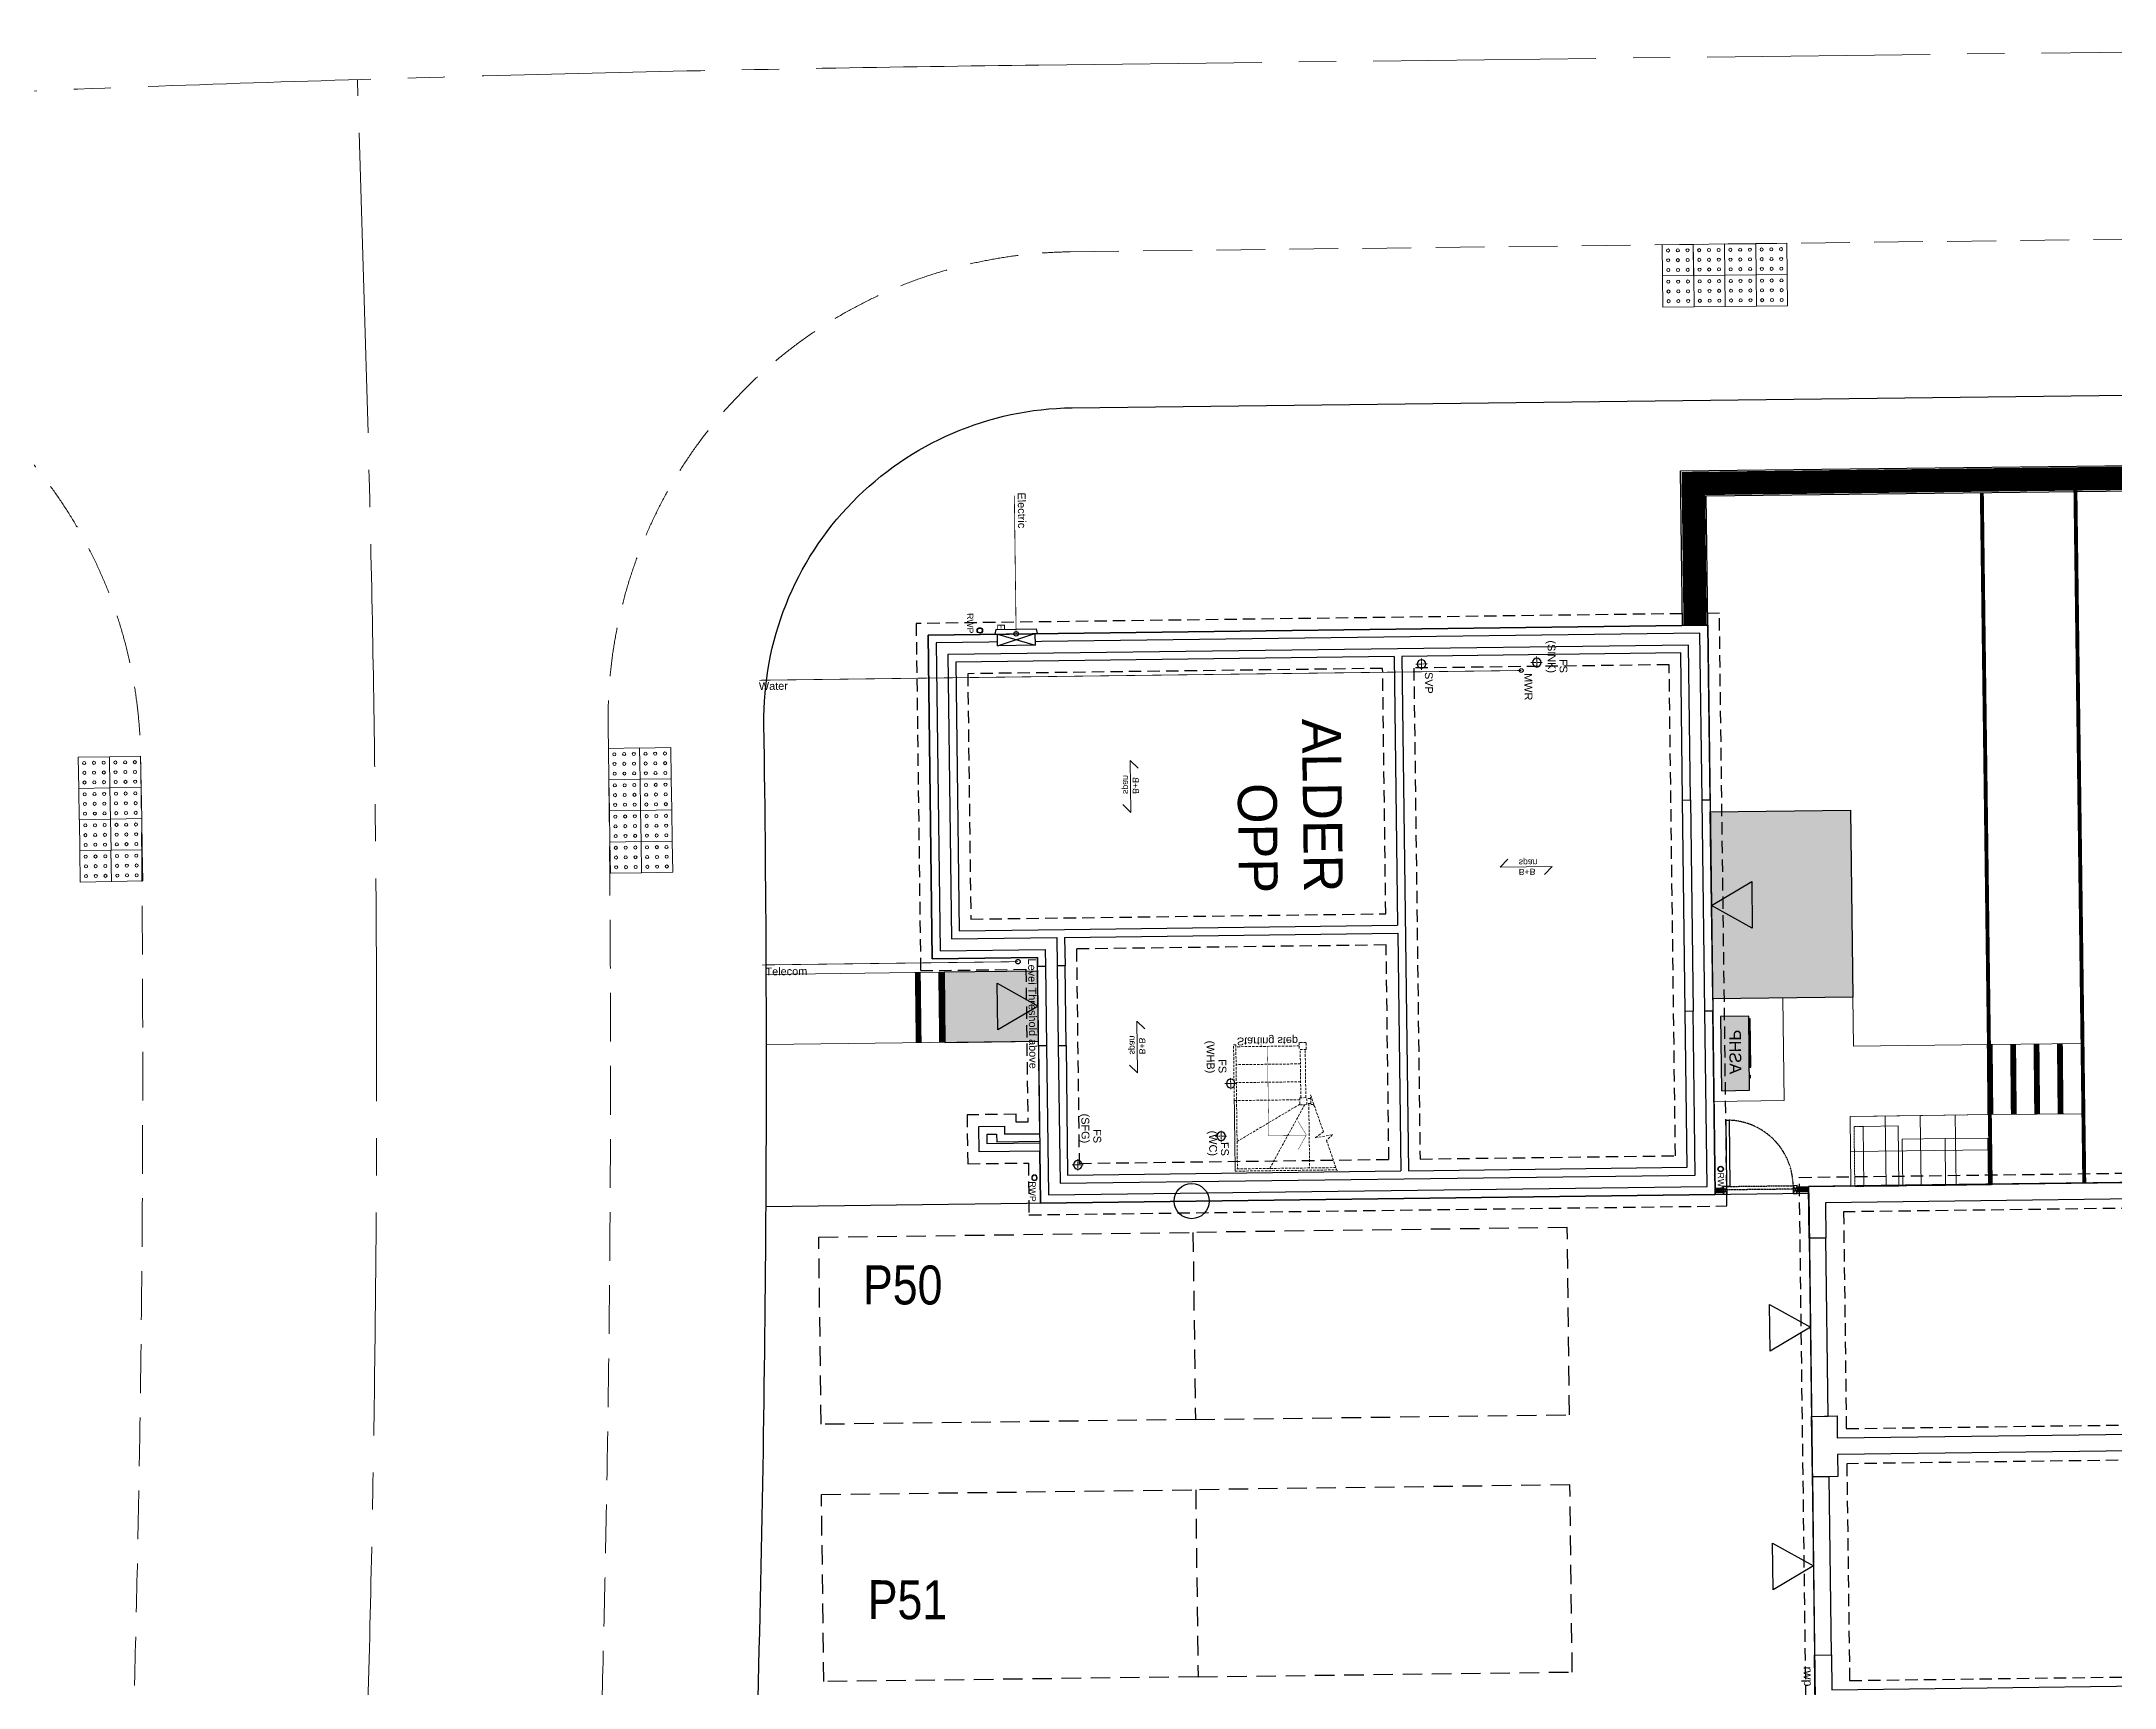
# Model space of a CAD drawing. Extents: x 287880777 to 288144713, y 62793326 to 63089570.
# Drawn here: x 288026829 to 288053418, y 62985855 to 63006965 of the extents above; entities that cross this region are included whole.
import ezdxf

# ---------------------------------------------------------------- set-up
doc = ezdxf.new("R2010")
doc.units = 0
doc.set_wipeout_variables(frame=1)
for name, pattern in [('CENTER', [2, 1.25, -0.25, 0.25, -0.25]), ('Dash', [6.35, 3.175, -3.175]), ('DASHED', [1.4, 0.7, -0.7]), ('DASHED2', [0.375, 0.25, -0.125]), ('HIDDEN', [9.525, 6.35, -3.175]), ('XREF - NORTHERN HIGHWAY DESIGN$0$CENTER2', [28.575, 19.05, -3.175, 3.175, -3.175]), ('XREF - NORTHERN HIGHWAY DESIGN$0$DASHED2', [0.375, 0.25, -0.125])]:
    doc.linetypes.add(name, pattern=pattern)
doc.layers.get('0').update_dxf_attribs({"color": 252})
for name, color, linetype in [('EXP - PEN 1', 1, 'Continuous'), ('NAR DETAIL', 2, 'Continuous'), ('NAR EXTERNAL WALLS', 2, 'Continuous'), ('NAR PARKING', 7, 'DASHED2'), ('NAR PATIO', 3, 'Continuous'), ('NAR PRIVATE DRIVE', 6, 'Continuous'), ('NAR PRIVATE PATH HATCH', 8, 'Continuous'), ('NAR ROLLOVERS', 76, 'DASHED'), ('NAR_SUBS_PLANS', 7, 'Continuous'), ('Wain-Drainage Foul', 6, 'Continuous'), ('Wain-Drainage Foul Text', 2, 'Continuous'), ('Wain-Electrics', 3, 'Continuous'), ('Wain-Foundation acessories', 9, 'Continuous'), ('Wain-Foundation Line', 9, 'Continuous'), ('Wain-Meter box', 9, 'Continuous'), ('Wain-Part M', 10, 'Continuous'), ('Wain-RWP', 9, 'Continuous'), ('Wain-Services Run (Electric)', 10, 'Continuous'), ('Wain-Services Run (Telecom)', 190, 'Continuous'), ('Wain-Stair 1', 2, 'Continuous'), ('Wain-Stair numbers', 9, 'Continuous'), ('Wain-Wall (External)', 4, 'Continuous')]:
    doc.layers.add(name, color=color, linetype=linetype)
for name, color, linetype, lineweight in [('EXP - STEPS', 240, 'Continuous', 18), ('NAR BIN STORAGE', 2, 'Continuous', 0), ('NAR CBF', 34, 'FENCELINE2', 0), ('NAR M4(2)', 94, 'Continuous', 30), ('NAR PATHS', 3, 'Continuous', 0), ('Wain-Text', 2, 'Continuous', 25), ('XREF - NORTHERN HIGHWAY DESIGN$0$EXP - HIGHWAY CENTRELINE', 3, 'XREF - NORTHERN HIGHWAY DESIGN$0$CENTER2', 18), ('XREF - NORTHERN HIGHWAY DESIGN$0$EXP - HIGHWAY CHANNEL', 4, 'XREF - NORTHERN HIGHWAY DESIGN$0$DASHED2', 9), ('XREF - NORTHERN HIGHWAY DESIGN$0$EXP - HIGHWAY FOOTWAY', 3, 'Continuous', 25), ('XREF - NORTHERN HIGHWAY DESIGN$0$EXP - HIGHWAY TACTILES', 1, 'Continuous', 9)]:
    doc.layers.add(name, color=color, linetype=linetype, lineweight=lineweight)
for name, color, linetype, true_color in [('NAR DOOR OPENINGS', 140, 'Continuous', 0x00bfff), ('NAR EV CHARGING POINT', 3, 'Continuous', 0x00ff00), ('NAR HOUSE TYPE NAMES', 1, 'Continuous', 0xff0000), ('Wain-Services Run (Water', 145, 'Continuous', 0x3481b8)]:
    doc.layers.add(name, color=color, linetype=linetype, true_color=true_color)
for name, color, linetype, lineweight, true_color in [('NAR Retaining Wall', 222, 'Continuous', 13, 0xcc0099), ('Wain-Mains Water Riser', 152, 'Continuous', 25, 0x2776bb), ('Wain-Mains Water Riser Text', 152, 'Continuous', 25, 0x2776bb)]:
    doc.layers.add(name, color=color, linetype=linetype, lineweight=lineweight, true_color=true_color)
doc.styles.add('DD Arial Narrow', font='ARIALN.TTF', dxfattribs={"height": 100})
doc.styles.get("Standard").update_dxf_attribs({"font": 'arial.ttf'})
doc.styles.add('XREF - ARCHITECT LAYOUT$0$DD Arial Narrow', font='ARIALN.TTF', dxfattribs={"height": 100})
doc.linetypes.add('FENCELINE2', pattern='A,0.25,-0.1,[132,ltypeshp.shx,S=0.1,R=0,X=-0.1,Y=0],-0.1,1', length=1.45)

# ---------------------------------------------------------------- blocks, each defined once
blk = doc.blocks.new('Stairs Subs (Alderwood)')
at = {"layer": 'Wain-Stair 1', "linetype": 'HIDDEN', "lineweight": 9, "ltscale": 5}
for p, q in [((107, 357), (107, 1658, 0)), ((136, 1649, 0), (136, 357)), ((546, 1598, 0), (556, 1592, 0)), ((917, 1388), (948, 1371)), ((948, 1337), (948, 1378, 0)), ((1038, 1337), (948, 1337)), ((961, 1337), (961, 1288)), ((1025, 1337), (1025, 1288)), ((1038, 1348, 0), (1038, 1337)), ((961, 1312), (136, 1312)), ((136, 800), (948, 1259)), ((486, 386), (956, 1198)), ((948, 1198), (948, 1288)), ((948, 1288), (1038, 1288)), ((1038, 1198), (948, 1198)), ((1012, 1198), (1012, 386)), ((1038, 1198), (1038, 1288)), ((1038, 1275), (1657, 1275)), ((1038, 1211), (1657, 1211)), ((1242, 1211), (1242, 386)), ((1472, 1211), (1472, 386)), ((1657, 1288), (1747, 1288)), ((1657, 1288), (1657, 1198)), ((1747, 1198), (1657, 1198)), ((1702, 1198), (1702, 386)), ((1747, 1288), (1747, 1198)), ((107, 357), (1726, 357)), ((1012, 386), (136, 386)), ((136, 357), (1012, 357)), ((1012, 386), (1012, 357)), ((1726, 386), (1012, 386)), ((1012, 357), (1012, 386)), ((1012, 357), (1726, 357)), ((1726, 357), (1726, 386))]:
    blk.add_line(p, q, dxfattribs=at)
at = {"layer": 'Wain-Stair 1', "linetype": 'HIDDEN', "lineweight": 9, "ltscale": 5, "elevation": 0}
blk.add_lwpolyline([(1073, 1336), (597, 1495), (522, 1388), (559, 1611), (486, 1533), (82, 1667)], dxfattribs=at)
at = {"layer": 'Wain-Stair numbers', "const_width": 5}
for points in [[(372, 1168), (372, 1168), (558, 1275), (744, 1168), (744, 1168)], [(558, 1275), (558, 792), (1702, 792)]]:
    blk.add_lwpolyline(points, dxfattribs=at)
at = {"layer": 'Wain-Stair numbers', "insert": (1719, 792), "char_height": 100, "width": 1584.27, "attachment_point": 2, "rotation": 90, "line_spacing_factor": 0.9}
blk.add_mtext('Starting step ', dxfattribs=at)
blk = doc.blocks.new('Drainage Pipe')
at = {"linetype": 'CENTER', "lineweight": 13, "ltscale": 20}
for p, q in [((-41756, 78762), (-41756, 78612)), ((-41681, 78687), (-41831, 78687))]:
    blk.add_line(p, q, dxfattribs=at)
blk.add_circle((-41756, 78687), 55)
blk = doc.blocks.new('RWP')
for radius in [35, 31.5]:
    blk.add_circle((35, 35), radius)
blk = doc.blocks.new('ASHP')
at = {"transparency": 33554457}
h = blk.add_hatch(color=256, dxfattribs=at)
h.dxf.hatch_style = 1
h.paths.add_polyline_path([(548853, -2506), (548853, -2866), (547903, -2866), (547903, -2506)])
at = {"flags": 128}
blk.add_lwpolyline([(548853, -2506), (548853, -2866), (547903, -2866), (547903, -2506)], close=True, dxfattribs=at)
for points in [[(548098, -2496), (548058, -2496), (548058, -2506), (548098, -2506)], [(548199, -2488), (548821, -2488), (548821, -2506), (548199, -2506)]]:
    blk.add_lwpolyline(points, close=True)
at = {"layer": 'Wain-Electrics', "lineweight": 0, "insert": (548112, -2609), "char_height": 150, "width": 2397.38, "attachment_point": 1, "line_spacing_factor": 0.9}
blk.add_mtext('\\A1;ASHP ', dxfattribs=at)
at = {"layer": 'Wain-Text', "lineweight": 0, "insert": (548112, -2609), "char_height": 150, "width": 2397.38, "attachment_point": 1, "line_spacing_factor": 0.9}
blk.add_mtext('\\A1;ASHP ', dxfattribs=at)
blk = doc.blocks.new('Span symbol - Beam & block')
at = {"linetype": 'Continuous', "lineweight": 13}
for p, q in [((-5342, 71790), (-6007, 71790)), ((-6007, 71790), (-5906, 71689)), ((-5442, 71890), (-5342, 71790))]:
    blk.add_line(p, q, dxfattribs=at)
at = {"insert": (-5770, 71896), "char_height": 80, "attachment_point": 1, "line_spacing_factor": 0.9}
blk.add_mtext('B+B\\Pspan', dxfattribs=at)
blk = doc.blocks.new('Wall mounted meter - Electric (Plan)')
blk.add_wipeout([(-7157, 85115), (-7157, 84635), (-7007, 84635), (-7007, 85115)])
for p, q in [((-7217, 85137), (-7157, 85147)), ((-7217, 85137), (-7217, 84613)), ((-7157, 85147), (-7157, 84603)), ((-7007, 85115), (-7157, 85115)), ((-7007, 84635), (-7007, 85115)), ((-7157, 84603), (-7217, 84613)), ((-7157, 84635), (-7007, 84635))]:
    blk.add_line(p, q)
at = {"color": 9}
for p, q in [((-7157, 85115), (-7007, 84635)), ((-7007, 85115), (-7157, 84635))]:
    blk.add_line(p, q, dxfattribs=at)
at = {"lineweight": 0, "insert": (-7368, 85117), "char_height": 100, "width": 133.81, "attachment_point": 1, "line_spacing_factor": 0.9}
blk.add_mtext('\\A1;\\pi78.42052,t378.42052;{\\fCalibri|b0|i0|c0|p34;E}', dxfattribs=at)
blk = doc.blocks.new('A$Cee92f38c')
at = {"layer": 'NAR M4(2)', "ltscale": 10, "transparency": 33554585}
h = blk.add_hatch(color=256, dxfattribs=at)
h.dxf.hatch_style = 1
h.paths.add_polyline_path([(0, 1.2), (0.9, 1.2), (0.9, 0), (0, 0)])
at = {"layer": 'NAR M4(2)', "ltscale": 0.25}
blk.add_lwpolyline([(0, 1.2), (0, 0), (0.9, 0), (0.9, 1.2)], close=True, dxfattribs=at)
blk = doc.blocks.new('A$C3d9247a0')
at = {"layer": 'NAR DOOR OPENINGS', "transparency": 33554610}
h = blk.add_hatch(color=256, dxfattribs=at)
h.dxf.hatch_style = 1
h.paths.add_polyline_path([(450, 1200), (150, 680), (750, 680)])
at = {"layer": 'NAR DOOR OPENINGS'}
blk.add_lwpolyline([(450, 1200), (150, 680), (750, 680)], close=True, dxfattribs=at)
at = {"layer": 'NAR M4(2)', "ltscale": 10, "transparency": 33554585, "xscale": -1000, "yscale": 1000, "zscale": 1000}
blk.add_blockref('A$Cee92f38c', (900, 0), dxfattribs=at)
blk = doc.blocks.new('A$C324e72f9')
at = {"layer": 'NAR DOOR OPENINGS', "transparency": 33554610}
h = blk.add_hatch(color=256, dxfattribs=at)
h.dxf.hatch_style = 1
h.paths.add_polyline_path([(1200, 0), (900, 520), (1500, 520)])
at = {"layer": 'NAR PRIVATE PATH HATCH', "transparency": 33554597}
h = blk.add_hatch(color=256, dxfattribs=at)
h.dxf.hatch_style = 1
h.paths.add_polyline_path([(2400, 0), (0, 0), (0, 1800), (2400, 1800)])
at = {"layer": 'NAR DOOR OPENINGS'}
blk.add_lwpolyline([(1200, 0), (900, 520), (1500, 520)], close=True, dxfattribs=at)
at = {"layer": 'NAR PATIO'}
blk.add_lwpolyline([(2400, 0), (0, 0), (0, 1800), (2400, 1800)], close=True, dxfattribs=at)
blk = doc.blocks.new('XREF - NORTHERN HIGHWAY DESIGN$0$TACTILES')
at = {"layer": 'XREF - NORTHERN HIGHWAY DESIGN$0$EXP - HIGHWAY TACTILES'}
blk.add_lwpolyline([(0.4, 0), (0.4, 0.4), (0, 0.4), (0, 0)], close=True, dxfattribs=at)
for centre in [(0.075, 0.325), (0.2, 0.325), (0.325, 0.325), (0.075, 0.2), (0.075, 0.075), (0.2, 0.2), (0.2, 0.075), (0.325, 0.2), (0.325, 0.075)]:
    blk.add_circle(centre, 0.02, dxfattribs=at)
blk = doc.blocks.new('XREF - NORTHERN HIGHWAY DESIGN')
at = {"layer": 'XREF - NORTHERN HIGHWAY DESIGN$0$EXP - HIGHWAY CENTRELINE', "ltscale": 0.15}
for points in [[(462.3, 311.733, 0.04799), (468.401, 288.584), (469.92, 284.469, 0.304237), (487.966, 271.408), (527.469, 269.993, 0.023661), (572.397, 270.509, -0.011704), (594.617, 271.296), (625.382, 271.665)], [(585.819, 243.867), (585.987, 249.438, 0.015113), (585.983, 267.57), (585.876, 271.111)]]:
    blk.add_lwpolyline(points, format="xyb", dxfattribs=at)
at = {"layer": 'XREF - NORTHERN HIGHWAY DESIGN$0$EXP - HIGHWAY CHANNEL', "ltscale": 2.5, "flags": 128}
blk.add_lwpolyline([(595.018, 268.901), (625.411, 269.265)], dxfattribs=at)
for points in [[(588.818, 243.777), (588.985, 249.348, 0.011113), (589.091, 262.815, -0.414919), (595.018, 268.901)], [(582.82, 243.957), (582.988, 249.528, 0.010864), (583.095, 262.433, 0.424908), (576.797, 268.345)]]:
    blk.add_lwpolyline(points, format="xyb", dxfattribs=at)
at = {"layer": 'XREF - NORTHERN HIGHWAY DESIGN$0$EXP - HIGHWAY FOOTWAY', "flags": 128}
blk.add_lwpolyline([(595.042, 266.901), (627.435, 267.289)], dxfattribs=at)
blk.add_lwpolyline([(590.817, 243.717), (590.984, 249.288, 0.011113), (591.09, 262.843, -0.414919), (595.042, 266.901)], format="xyb", dxfattribs=at)
at = {"layer": 'XREF - NORTHERN HIGHWAY DESIGN$0$EXP - HIGHWAY TACTILES'}
for p, rotation in [((602.614, 268.592), 0.6762087512671491), ((603.014, 268.597), 0.6762087512671491), ((603.414, 268.601), 0.6762087512671491), ((603.814, 268.606), 0.6762087512671491), ((602.619, 268.192), 0.6762087512671491), ((603.019, 268.197), 0.6762087512671491), ((603.419, 268.201), 0.6762087512671491), ((603.819, 268.206), 0.6762087512671491), ((582.695, 262.426), 270.9467543423436), ((589.095, 262.532), 270.9467543423436), ((589.494, 262.538), 270.9467543423436), ((582.295, 262.419), 270.9467543423436), ((582.302, 262.019), 270.9467543423436), ((582.702, 262.026), 270.9467543423436), ((589.101, 262.132), 270.9467543423436), ((589.501, 262.138), 270.9467543423436), ((589.108, 261.732), 270.9467543423436), ((589.508, 261.738), 270.9467543423436), ((582.309, 261.619), 270.9467543423436), ((582.709, 261.626), 270.9467543423436), ((582.315, 261.219), 270.9467543423436), ((582.715, 261.226), 270.9467543423436), ((589.114, 261.332), 270.9467543423436), ((589.514, 261.338), 270.9467543423436)]:
    blk.add_blockref('XREF - NORTHERN HIGHWAY DESIGN$0$TACTILES', p, dxfattribs=dict(at, rotation=rotation))

msp = doc.modelspace()

# ---------------------------------------------------------------- linework, layer by layer
at = {"layer": 'Defpoints'}
msp.add_lwpolyline([(288055981, 62985689), (288055896, 62992364), (288050731, 62992298), (288049494, 62992282), (288049579, 62985607)], close=True, dxfattribs=at)
at = {"layer": 'EXP - STEPS'}
for p, q in [((288051817, 62994102), (288053017, 62994114)), ((288051826, 62993202), (288053026, 62993214))]:
    msp.add_line(p, q, dxfattribs=at)
at = {"layer": 'EXP - STEPS', "const_width": 75}
for points, elevation in [([(288038080, 62994125), (288038069, 62995025)], 11), ([(288038380, 62994129), (288038369, 62995029)], 8)]:
    msp.add_lwpolyline(points, dxfattribs=dict(at, elevation=elevation))
for points in [[(288051826, 62993202), (288051817, 62994102)], [(288052126, 62993205), (288052117, 62994105)], [(288052426, 62993208), (288052417, 62994108)], [(288052726, 62993211), (288052717, 62994111)]]:
    msp.add_lwpolyline(points, dxfattribs=at)
at = {"layer": 'NAR BIN STORAGE', "linetype": 'Dash', "ltscale": 0.025}
msp.add_lwpolyline([(288050192, 62993051), (288050077, 62993050), (288050087, 62992280), (288050202, 62992282)], dxfattribs=at)
at = {"layer": 'NAR BIN STORAGE'}
for points in [[(288050202, 62992282), (288050192, 62993051), (288050642, 62993057), (288050652, 62992287)], [(288050702, 62992288), (288050695, 62992888), (288051245, 62992895), (288051252, 62992295)], [(288051252, 62992295), (288051245, 62992895), (288051794, 62992902), (288051802, 62992302)]]:
    msp.add_lwpolyline(points, close=True, dxfattribs=at)
at = {"layer": 'NAR CBF', "ltscale": 1200, "transparency": 33554687, "const_width": 75}
for points in [[(288048295, 62992229), (288048397, 62992231)], [(288049347, 62992243), (288049494, 62992245)]]:
    msp.add_lwpolyline(points, dxfattribs=at)
at = {"layer": 'NAR DETAIL', "flags": 128}
for points in [[(288048446, 62992281), (288048436, 62993131), (288048474, 62993132), (288048484, 62992282)], [(288048448, 62992181), (288048446, 62992281), (288048396, 62992281), (288048398, 62992181)], [(288049348, 62992192), (288049346, 62992292), (288049296, 62992291), (288049298, 62992191)]]:
    msp.add_lwpolyline(points, close=True, dxfattribs=at)
for points in [[(288048396, 62992281), (288048448, 62992181)], [(288048446, 62992281), (288048398, 62992181)], [(288049296, 62992291), (288049348, 62992192)], [(288049346, 62992292), (288049298, 62992191)]]:
    msp.add_lwpolyline(points, dxfattribs=at)
at = {"layer": 'NAR DETAIL', "linetype": 'DASHED', "ltscale": 0.005, "flags": 128}
msp.add_lwpolyline([(288048446, 62992281), (288049296, 62992291), (288049297, 62992247), (288048447, 62992237)], close=True, dxfattribs=at)
at = {"layer": 'NAR DETAIL', "linetype": 'DASHED', "ltscale": 0.2}
msp.add_arc((288048446, 62992281), 850, 0.6867, 88.2668, dxfattribs=at)
at = {"layer": 'NAR DOOR OPENINGS'}
for points in [[(288049517, 62990475), (288049001, 62990169), (288048994, 62990769)], [(288049556, 62987414), (288049041, 62987107), (288049033, 62987707)]]:
    msp.add_lwpolyline(points, close=True, dxfattribs=at)
at = {"layer": 'NAR EV CHARGING POINT'}
msp.add_circle((288041580, 62992093), 225, dxfattribs=at)
at = {"layer": 'NAR EXTERNAL WALLS'}
for points in [[(288047877, 62999477), (288047852, 63001457), (288056558, 63001561), (288056673, 62992048), (288055900, 62992039)], [(288048202, 62999481), (288048181, 63001136), (288056237, 63001233), (288056344, 62992369), (288055896, 62992364)]]:
    msp.add_lwpolyline(points, dxfattribs=at)
at = {"layer": 'NAR PARKING', "ltscale": 1000}
for points in [[(288036799, 62991631), (288041598, 62991692), (288041629, 62989292), (288036829, 62989231)], [(288046398, 62991754), (288041598, 62991692), (288041629, 62989292), (288046428, 62989354)], [(288046432, 62988454), (288041633, 62988392), (288041663, 62985993), (288046463, 62986054)], [(288036833, 62988331), (288041633, 62988392), (288041663, 62985993), (288036864, 62985931)]]:
    msp.add_lwpolyline(points, close=True, dxfattribs=at)
at = {"layer": 'NAR PATHS'}
for points in [[(288036126, 62995000), (288039605, 62995045), (288039617, 62994145), (288036128, 62994100)], [(288049163, 62994698), (288049180, 62993384)], [(288050063, 62994709), (288050071, 62994080), (288051807, 62994102)], [(288048280, 62993372), (288049180, 62993384)], [(288050083, 62993180), (288051826, 62993202)], [(288050476, 62993185), (288050487, 62992285)], [(288050926, 62993191), (288050937, 62992291)], [(288051376, 62993197), (288051387, 62992297)], [(288050032, 62992729), (288051831, 62992752)]]:
    msp.add_lwpolyline(points, dxfattribs=at)
msp.add_lwpolyline([(288050037, 62992279), (288050026, 62993179), (288051826, 62993202), (288051837, 62992302)], close=True, dxfattribs=at)
at = {"layer": 'NAR PRIVATE DRIVE'}
msp.add_lwpolyline([(288036123, 62992023), (288049495, 62992195), (288049578, 62985695), (288049578, 62985686), (288036015, 62985524)], dxfattribs=at)
at = {"layer": 'NAR Retaining Wall', "linetype": 'Continuous', "ltscale": 250, "const_width": 300}
msp.add_lwpolyline([(288048039, 62999479), (288048016, 63001296), (288051715, 63001341)], dxfattribs=at)
at = {"layer": 'NAR Retaining Wall', "linetype": 'DASHED', "ltscale": 250, "const_width": 300}
msp.add_lwpolyline([(288051715, 63001341), (288056398, 63001397), (288056508, 62992209), (288055898, 62992202)], dxfattribs=at)
at = {"layer": 'NAR ROLLOVERS', "ltscale": 500, "const_width": 50}
for points in [[(288051716, 63001178), (288051830, 62992312)], [(288052915, 63001306), (288053030, 62992327)]]:
    msp.add_lwpolyline(points, dxfattribs=at)
at = {"layer": 'Wain-Foundation Line', "linetype": 'HIDDEN', "ltscale": 25}
for points in [[(288048447, 62992031), (288048350, 62999633), (288038048, 62999501), (288038105, 62995049), (288039455, 62995066), (288039480, 62993107), (288039330, 62993105), (288039329, 62993207), (288038701, 62993199), (288038709, 62992572), (288039487, 62992582), (288039495, 62991917)], [(288044071, 62995778), (288044031, 62998925), (288038709, 62998857), (288038749, 62995710)], [(288047786, 62992675), (288047706, 62998972), (288044431, 62998930), (288044511, 62992633)], [(288044111, 62992628), (288044076, 62995378), (288040104, 62995327), (288040139, 62992577)], [(288049463, 62985488), (288049375, 62992398), (288056012, 62992483), (288056100, 62985573)], [(288055603, 62989248), (288055568, 62992027), (288049943, 62991955), (288049978, 62989176)], [(288055645, 62986017), (288055609, 62988797), (288049984, 62988725), (288050020, 62985945)]]:
    msp.add_lwpolyline(points, close=True, dxfattribs=at)
at = {"layer": 'Wain-Mains Water Riser'}
msp.add_circle((288045809, 62998898), 25, dxfattribs=at)
at = {"layer": 'Wain-Services Run (Telecom)', "const_width": 10}
msp.add_lwpolyline([(288039353, 62995164), (288036071, 62995122)], dxfattribs=at)
at = {"layer": 'Wain-Services Run (Telecom)'}
msp.add_circle((288039353, 62995164), 29, dxfattribs=at)
at = {"layer": 'Wain-Services Run (Water', "const_width": 10}
msp.add_lwpolyline([(288045809, 62998898), (288036035, 62998773)], dxfattribs=at)
at = {"layer": 'Wain-Wall (External)'}
for p, q in [((288044179, 62999077), (288044223, 62995630)), ((288044279, 62999078), (288044363, 62992481)), ((288039951, 62995575), (288044223, 62995630)), ((288039952, 62995475), (288044224, 62995530)), ((288044224, 62995530), (288044263, 62992480)), ((288038853, 62993051), (288039181, 62993055)), ((288038857, 62992724), (288038853, 62993051)), ((288038957, 62992950), (288039080, 62992951)), ((288038959, 62992827), (288038957, 62992950)), ((288039080, 62992951), (288039081, 62992849)), ((288039181, 62993055), (288039182, 62992953)), ((288039632, 62992958), (288039182, 62992953)), ((288039635, 62992733), (288038857, 62992724)), ((288039634, 62992836), (288038959, 62992827)), ((288039633, 62992856), (288039081, 62992849))]:
    msp.add_line(p, q, dxfattribs=at)
for points in [[(288048231, 62997241), (288048202, 62999481), (288038200, 62999353), (288038253, 62995201), (288039603, 62995218), (288039605, 62995106)], [(288048128, 62997240), (288048101, 62999377), (288038304, 62999252), (288038354, 62995305), (288039704, 62995322), (288039707, 62995107)], [(288047978, 62997238), (288047953, 62999225), (288038456, 62999104), (288038503, 62995457), (288039852, 62995474), (288039857, 62995109)], [(288044179, 62999077), (288038557, 62999005), (288038601, 62995558), (288039951, 62995575)], [(288047878, 62997237), (288047854, 62999124), (288044279, 62999078)], [(288039952, 62995475), (288039957, 62995110)], [(288039618, 62994083), (288039643, 62992069), (288048295, 62992179), (288048265, 62994531)], [(288039720, 62994085), (288039745, 62992172), (288048191, 62992280), (288048163, 62994530)], [(288039870, 62994087), (288039893, 62992324), (288048040, 62992428), (288048013, 62994528)], [(288044363, 62992481), (288047938, 62992527), (288047913, 62994527)], [(288039970, 62994088), (288039991, 62992425), (288044263, 62992480)], [(288049571, 62986272), (288049786, 62986275), (288049792, 62985825), (288055764, 62985901), (288055725, 62988917), (288049865, 62988842), (288049869, 62988560), (288049542, 62988556), (288049532, 62989333), (288049859, 62989338), (288049862, 62989057), (288055722, 62989132), (288055684, 62992146), (288049712, 62992070), (288049717, 62991620), (288049503, 62991617), (288049494, 62992282), (288055896, 62992364), (288055981, 62985689), (288049579, 62985607), (288049571, 62986272)]]:
    msp.add_lwpolyline(points, dxfattribs=at)
for points in [[(288047913, 62994527), (288047878, 62997237), (288047978, 62997238), (288048013, 62994528)], [(288048163, 62994530), (288048128, 62997240), (288048231, 62997241), (288048265, 62994531)], [(288039618, 62994083), (288039605, 62995106), (288039707, 62995107), (288039720, 62994085)], [(288039970, 62994088), (288039957, 62995110), (288039857, 62995109), (288039870, 62994087)], [(288049747, 62989336), (288049717, 62991620), (288049503, 62991617), (288049532, 62989333)], [(288049786, 62986275), (288049757, 62988559), (288049542, 62988556), (288049571, 62986272)]]:
    msp.add_lwpolyline(points, close=True, dxfattribs=at)

# ---------------------------------------------------------------- block references
at = {"layer": 'NAR DETAIL', "xscale": -1, "rotation": 270.7321700753986}
msp.add_blockref('ASHP', (288058245, 62445688), dxfattribs=at)
at = {"layer": 'NAR M4(2)', "xscale": -1, "rotation": 270.7321700753986}
msp.add_blockref('A$C3d9247a0', (288038417, 62994129), dxfattribs=at)
at = {"layer": 'NAR PATIO', "rotation": 270.7321700753986}
msp.add_blockref('A$C324e72f9', (288048233, 62997086), dxfattribs=at)
at = {"layer": 'Wain-Drainage Foul', "lineweight": 0, "xscale": -1}
for p, rotation in [((288123744, 62958234), 90.73217007539856), ((288005260, 62919787), 0.7321700753985639), ((288121296, 62952855, 42), 90.73217007539856), ((288121173, 62952178), 90.73217007539856), ((288119336, 62951812), 90.73217007539856)]:
    msp.add_blockref('Drainage Pipe', p, dxfattribs=dict(at, rotation=rotation))
at = {"layer": 'Wain-Foundation acessories', "xscale": -1}
for p, rotation in [((287968941, 63002167), 270.7321700753986), ((288050628, 63068237), 180.7321700753985), ((287969025, 62998827), 270.7321700753986)]:
    msp.add_blockref('Span symbol - Beam & block', p, dxfattribs=dict(at, rotation=rotation))
at = {"layer": 'Wain-RWP'}
for p, rotation in [((288038899, 62999447), 180.7321700753985), ((288048402, 62992470, 0), 90.73217007539856)]:
    msp.add_blockref('RWP', p, dxfattribs=dict(at, rotation=rotation))
at = {"layer": 'Wain-RWP', "xscale": -1, "rotation": 270.7321700753986}
msp.add_blockref('RWP', (288039530, 62992357, 0), dxfattribs=at)
at = {"layer": 'Wain-Stair 1', "xscale": -1, "rotation": 270.7321700753986}
msp.add_blockref('Stairs Subs (Alderwood)', (288041784, 62992366), dxfattribs=at)

# ---------------------------------------------------------------- texts
at = {"layer": 'NAR HOUSE TYPE NAMES', "insert": (288043523, 62996056, 0), "char_height": 500, "attachment_point": 3, "rotation": 270.7322, "style": 'DD Arial Narrow'}
msp.add_mtext_dynamic_manual_height_columns('{\\fGill Sans MT|b0|i0|c0|p34;ALDER\\POPP}', width=2588.93, gutter_width=12.5, heights=[0], dxfattribs=at)
at = {"layer": 'NAR PARKING', "char_height": 500, "attachment_point": 3, "rotation": 359.7932, "style": 'XREF - ARCHITECT LAYOUT$0$DD Arial Narrow'}
for s, insert in [('P50', (288038386, 62991267)), ('P51', (288038447, 62987229))]:
    msp.add_mtext_dynamic_manual_height_columns(s, width=1066.24, gutter_width=500, heights=[0], dxfattribs=dict(at, insert=insert))
at = {"layer": 'NAR_SUBS_PLANS'}
msp.add_text('rwp', height=113.4, rotation=270.7332, dxfattribs=at).set_placement((288049431, 62986124))
at = {"layer": 'Wain-Drainage Foul Text', "char_height": 100, "rotation": 270.7322, "line_spacing_factor": 0.9}
for s, insert, attachment_point in [('\\A1;FS\\P(SINK)', (288046261, 62998866), 6), ('\\A1;FS\\P(WHB)', (288042027, 62993735), 3), ('\\A1;FS\\P(SFG)', (288040421, 62992838), 3), ('\\A1;FS\\P(WC)', (288042058, 62992674), 3)]:
    msp.add_mtext(s, dxfattribs=dict(at, insert=insert, attachment_point=attachment_point))
at = {"layer": 'Wain-Drainage Foul Text', "lineweight": 0, "insert": (288044676, 62998600, 0), "char_height": 100, "attachment_point": 3, "rotation": 270.7322, "line_spacing_factor": 0.9}
msp.add_mtext('\\A1;{\\fArial|b0|i0|c0|p34;SVP}', dxfattribs=at)
at = {"layer": 'Wain-Mains Water Riser Text', "insert": (288045952, 62998515, 0), "char_height": 100, "attachment_point": 3, "rotation": 270.7322, "line_spacing_factor": 0.9}
msp.add_mtext('MWR', dxfattribs=at)
at = {"layer": 'Wain-Part M', "insert": (288039592, 62994498), "char_height": 100, "width": 1809.27, "attachment_point": 2, "rotation": 270.7322, "line_spacing_factor": 0.9}
msp.add_mtext('Level Threshold above  ', dxfattribs=at)
at = {"layer": 'Wain-RWP', "char_height": 80, "rotation": 270.7322, "line_spacing_factor": 0.9}
for insert, attachment_point in [((288038703, 62999373, 0), 9), ((288048411, 62992199, 0), 3), ((288039503, 62992085, 0), 9)]:
    msp.add_mtext('RWP', dxfattribs=dict(at, insert=insert, attachment_point=attachment_point))
at = {"layer": 'Wain-Services Run (Electric)'}
msp.add_text('Electric ', height=100, rotation=270.7322, dxfattribs=at).set_placement((288039350, 63001180, 0))
at = {"layer": 'Wain-Services Run (Telecom)'}
msp.add_text('Telecom', height=100, rotation=0.7322, dxfattribs=at).set_placement((288036116, 62994987, 0))
at = {"layer": 'Wain-Services Run (Water'}
msp.add_text('Water', height=100, rotation=0.7322, dxfattribs=at).set_placement((288036031, 62998647, 0))

# ---------------------------------------------------------------- next in the draw order: block references
at = {"layer": 'Wain-Meter box', "xscale": -1, "rotation": 90.73217007539856}
msp.add_blockref('Wall mounted meter - Electric (Plan)', (288124290, 62993296), dxfattribs=at)

# ---------------------------------------------------------------- next in the draw order: linework, layer by layer
at = {"layer": 'Defpoints'}
msp.add_lwpolyline([(288048202, 62999481), (288048295, 62992179), (288039643, 62992069), (288039635, 62992733), (288038857, 62992724), (288038853, 62993051), (288039181, 62993055), (288039182, 62992953), (288039632, 62992958), (288039603, 62995218), (288038253, 62995201), (288038200, 62999353)], close=True, dxfattribs=at)
at = {"layer": 'Wain-Services Run (Electric)', "const_width": 10}
msp.add_lwpolyline([(288039330, 62999368), (288039307, 63001140)], dxfattribs=at)
at = {"layer": 'Wain-Services Run (Electric)'}
msp.add_circle((288039330, 62999368), 29, dxfattribs=at)

# ---------------------------------------------------------------- next in the draw order: block references
at = {"layer": 'EXP - PEN 1', "xscale": 1000, "yscale": 1000, "zscale": 1000}
msp.add_blockref('XREF - NORTHERN HIGHWAY DESIGN', (287445006, 62735366), dxfattribs=at)

doc.saveas('drawing.dxf')
